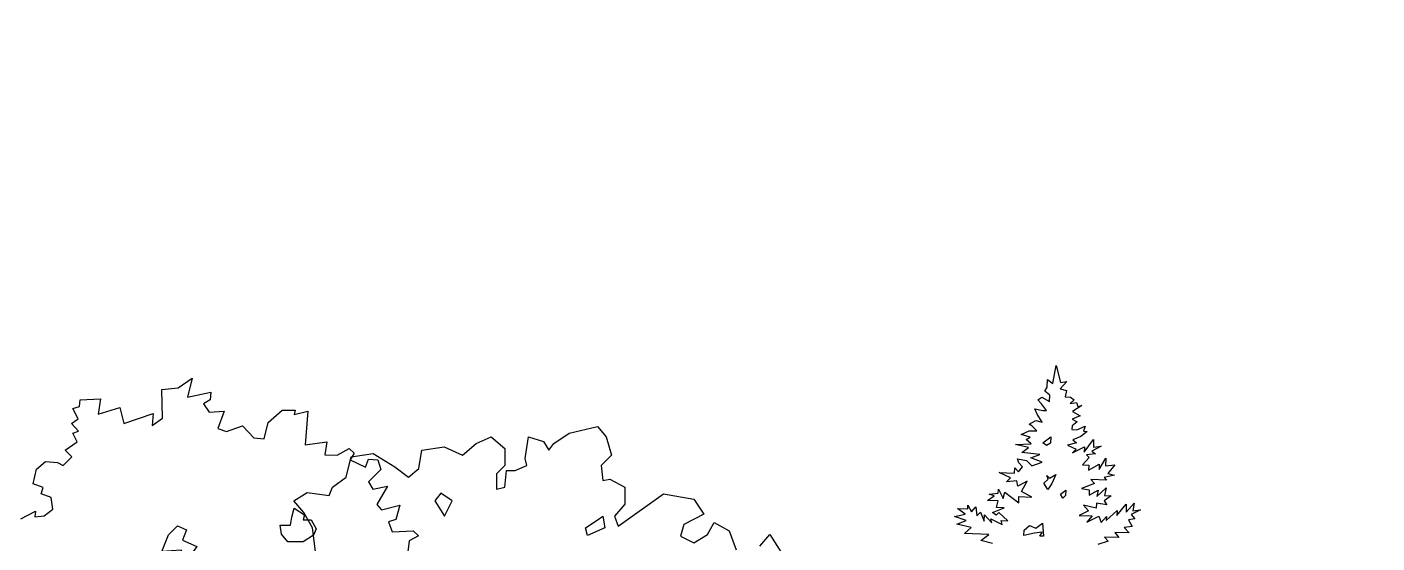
# Model space of a CAD drawing. Header units: inches. Extents: x -11 to 128, y 7 to 56.
# Drawn here: x 39.151 to 40.394, y 24.153 to 24.629 of the extents above; entities that cross this region are included whole.
import ezdxf

# ---------------------------------------------------------------- set-up
doc = ezdxf.new("R2010")
doc.units = ezdxf.units.IN
doc.header["$MEASUREMENT"] = 0
doc.layers.add('CAY', color=94, linetype='Continuous')
picture_1 = doc.add_image_def('image1.jpg', size_in_pixel=(1680, 1093))

# ---------------------------------------------------------------- blocks, each defined once
blk = doc.blocks.new('A$C76451831')
at = {"layer": 'CAY'}
for p, q in [((2471.8, 2031.9), (2478.5, 2069.3)), ((2478.5, 2069.3), (2487.7, 2034.1)), ((2455.4, 2016.6), (2460.6, 2024.6)), ((2460.6, 2024.6), (2461.2, 2040.4)), ((2461.2, 2040.4), (2471.8, 2031.9)), ((2500.9, 2036.3), (2487.3, 2020.9)), ((2487.7, 2034.1), (2500.9, 2036.3)), ((2441.2, 1998.5), (2449.5, 2003.7)), ((2449, 1990.1), (2441.2, 1998.5)), ((2449.5, 2003.7), (2465, 1995)), ((2465.5, 2008.1), (2455.4, 2016.6)), ((2465, 1995), (2465.5, 2008.1)), ((2487.3, 2020.9), (2500.3, 2017.8)), ((2500.3, 2017.8), (2497.6, 2004.7)), ((2497.6, 2004.7), (2508, 2004.3)), ((2515.9, 1998.6), (2507.5, 1990.8)), ((2508, 2004.3), (2515.9, 1998.6)), ((2435.1, 1980.1), (2451.3, 1976.8)), ((2440.1, 1969.1), (2435.1, 1980.1)), ((2450.4, 1952.9), (2440.1, 1969.1)), ((2459, 1976.6), (2449, 1990.1)), ((2451.3, 1976.8), (2459, 1976.6)), ((2507.5, 1990.8), (2520.7, 1993)), ((2531.4, 1987.2), (2512.4, 1974.7)), ((2512.4, 1974.7), (2527.9, 1966)), ((2520.7, 1993), (2523.1, 1984.8)), ((2523.1, 1984.8), (2531.4, 1987.2)), ((1479.9, 1929.8), (1538.3, 1944)), ((1538.3, 1944), (1555.9, 1922.7)), ((2423.5, 1948.4), (2437, 1956)), ((2428.9, 1945.4), (2423.5, 1948.4)), ((2438.9, 1934.7), (2428.9, 1945.4)), ((2437, 1956), (2450.4, 1952.9)), ((2511.3, 1945.3), (2511.1, 1937.6)), ((2522, 1953.1), (2511.3, 1945.3)), ((2527.9, 1966), (2511.8, 1958.9)), ((2511.8, 1958.9), (2522, 1953.1)), ((2521.5, 1937.2), (2538.1, 1944.4)), ((2538.1, 1944.4), (2535, 1934)), ((1288.9, 1909.2), (1320.1, 1922.7)), ((1320.1, 1922.7), (1347.8, 1898.6)), ((1389.7, 1877.9), (1396.8, 1922.7)), ((1396.8, 1922.7), (1427.4, 1912.7)), ((1427.4, 1912.7), (1438, 1895)), ((1448.6, 1909.2), (1479.9, 1929.8)), ((1555.9, 1922.7), (1566.6, 1885)), ((2407, 1927.6), (2423.1, 1935.2)), ((2425.3, 1922), (2407, 1927.6)), ((2417, 1916.8), (2425.3, 1922)), ((2427.6, 1908.3), (2417, 1916.8)), ((2423.1, 1935.2), (2438.9, 1934.7)), ((2511.1, 1937.6), (2521.5, 1937.2)), ((2529.2, 1923.4), (2513.1, 1916.2)), ((2513.1, 1916.2), (2520.6, 1910.5)), ((2542.7, 1933.8), (2529.2, 1923.4)), ((2535, 1934), (2542.7, 1933.8)), ((2536.2, 1891.4), (2555.7, 1917.4)), ((2555.7, 1917.4), (2555.1, 1901.1)), ((1033, 1881.5), (1077.8, 1888.5)), ((1077.8, 1888.5), (1122.6, 1860.8)), ((1171.5, 1857.3), (1178, 1895)), ((1178, 1895), (1223.4, 1902.1)), ((1223.4, 1902.1), (1261.1, 1885)), ((1261.1, 1885), (1288.9, 1909.2)), ((1347.8, 1898.6), (1347.8, 1863.8)), ((1438, 1895), (1448.6, 1909.2)), ((1566.6, 1885), (1545.3, 1863.8)), ((2395.4, 1906.7), (2427.6, 1908.3)), ((2421.9, 1900.8), (2395.4, 1906.7)), ((2408.4, 1890.4), (2421.9, 1900.8)), ((2445.4, 1886.4), (2408.4, 1890.4)), ((2426.6, 1879.3), (2445.4, 1886.4)), ((2520.6, 1910.5), (2501.8, 1905.7)), ((2501.8, 1905.7), (2520.1, 1897.4)), ((2512.1, 1889.5), (2536.6, 1901.8)), ((2520.1, 1897.4), (2512.1, 1889.5)), ((2536.6, 1901.8), (2536.2, 1891.4)), ((2559.6, 1887.8), (2541, 1885.8)), ((2541, 1885.8), (2546.2, 1880.1)), ((2571.1, 1903.3), (2552.1, 1893.5)), ((2552.1, 1893.5), (2559.6, 1887.8)), ((2555.1, 1901.1), (2571.1, 1903.3)), ((1022.3, 1839.6), (1033, 1881.5)), ((1122.6, 1860.8), (1150.3, 1839.6)), ((1150.3, 1839.6), (1171.5, 1857.3)), ((1347.8, 1863.8), (1330.7, 1846.6)), ((1369, 1853.7), (1393.2, 1863.8)), ((1393.2, 1863.8), (1389.7, 1877.9)), ((1545.3, 1863.8), (1548.9, 1833.1)), ((2393.3, 1848.3), (2393.7, 1859.2)), ((2393.7, 1859.2), (2401.6, 1850.7)), ((2402.2, 1869.3), (2399.8, 1877.6)), ((2399.8, 1877.6), (2418.2, 1874.2)), ((2401.6, 1850.7), (2409.6, 1860.9)), ((2409.6, 1860.9), (2402.2, 1869.3)), ((2418.2, 1874.2), (2428.7, 1862.9)), ((2450.3, 1870.4), (2426.6, 1879.3)), ((2428.7, 1862.9), (2450.3, 1870.4)), ((2546.2, 1880.1), (2532.6, 1864.8)), ((2532.6, 1864.8), (2545.7, 1864.3)), ((2545.3, 1853.9), (2567, 1866.3)), ((2545.7, 1864.3), (2545.3, 1853.9)), ((2566.7, 1855.4), (2580.6, 1878.9)), ((2567, 1866.3), (2566.7, 1855.4)), ((2580.6, 1878.9), (2580.1, 1863.1)), ((2580.1, 1863.1), (2599.2, 1865.2)), ((2599.2, 1865.2), (2585, 1847.1)), ((994.6, 1818.9), (1022.3, 1839.6)), ((1330.7, 1846.6), (1330.7, 1815.4)), ((1347.8, 1818.9), (1351.4, 1853.7)), ((1351.4, 1853.7), (1369, 1853.7)), ((1548.9, 1833.1), (1563, 1836)), ((1563, 1836), (1594.3, 1818.9)), ((2361.6, 1849.4), (2393.3, 1848.3)), ((2385.3, 1838.2), (2361.6, 1849.4)), ((2376.8, 1830.3), (2385.3, 1838.2)), ((2398.2, 1832.3), (2376.8, 1830.3)), ((2400.5, 1821.3), (2398.2, 1832.3)), ((2419.5, 1831.5), (2400.5, 1821.3)), ((2407.9, 1810.6), (2419.5, 1831.5)), ((2581.8, 1833.6), (2550.1, 1834.7)), ((2550.1, 1834.7), (2557.5, 1826.7)), ((2598.4, 1843.9), (2577, 1839.2)), ((2577, 1839.2), (2581.8, 1833.6)), ((2585, 1847.1), (2598.4, 1843.9)), ((915, 1791.2), (942.7, 1808.3)), ((942.7, 1808.3), (987.6, 1801.8)), ((987.6, 1801.8), (994.6, 1818.9)), ((1330.7, 1815.4), (1347.8, 1818.9)), ((1580.1, 1739.3), (1673.3, 1805.4)), ((1594.3, 1818.9), (1594.3, 1784.1)), ((1673.3, 1805.4), (1735.8, 1794.7)), ((2338.3, 1791.8), (2351.8, 1801.7)), ((2341.5, 1804.8), (2360.1, 1806.9)), ((2351.8, 1801.7), (2341.5, 1804.8)), ((2360.1, 1806.9), (2360.4, 1815)), ((2360.4, 1815), (2370.2, 1796.1)), ((2370.2, 1796.1), (2373.4, 1809.1)), ((2373.4, 1809.1), (2402, 1786.8)), ((2402, 1786.8), (2402.5, 1799.9)), ((2402.5, 1799.9), (2428.8, 1799)), ((2428.8, 1799), (2407.9, 1810.6)), ((2557.5, 1826.7), (2530.9, 1816.8)), ((2530.9, 1816.8), (2546.6, 1813.5)), ((2546.6, 1813.5), (2546.3, 1803.1)), ((2546.3, 1803.1), (2565.2, 1812.8)), ((2562, 1799.8), (2581.2, 1817.7)), ((2565.2, 1812.8), (2562, 1799.8)), ((2591.5, 1801.5), (2577.6, 1791.1)), ((2581.2, 1817.7), (2577.9, 1802)), ((2577.9, 1802), (2591.5, 1801.5)), ((935.7, 1767), (915, 1791.2)), ((1594.3, 1784.1), (1573, 1759.9)), ((1735.8, 1794.7), (1756.4, 1764.1)), ((2292, 1763.9), (2276.1, 1775.3)), ((2276.1, 1775.3), (2297.4, 1774.6)), ((2297.4, 1774.6), (2297.7, 1782.3)), ((2297.7, 1782.3), (2305.3, 1768.9)), ((2305.3, 1768.9), (2313.9, 1779)), ((2313.9, 1779), (2315.9, 1760.3)), ((2359.6, 1791), (2338.3, 1791.8)), ((2347.9, 1767.4), (2372.2, 1777)), ((2356.4, 1777.5), (2359.6, 1791)), ((2372.2, 1777), (2356.4, 1777.5)), ((2561.2, 1775.8), (2534.7, 1782.2)), ((2534.7, 1782.2), (2545.1, 1770.9)), ((2561.5, 1786.7), (2561.2, 1775.8)), ((2582.7, 1783.2), (2561.5, 1786.7)), ((2577.6, 1791.1), (2582.7, 1783.2)), ((2603.3, 1761.2), (2622.6, 1784.5)), ((2622.1, 1768.2), (2639, 1786.7)), ((2622.6, 1784.5), (2622.1, 1768.2)), ((2651.7, 1772.6), (2632.8, 1762.9)), ((2639, 1786.7), (2635.8, 1770.5)), ((2635.8, 1770.5), (2651.7, 1772.6)), ((953.4, 1735.8), (935.7, 1767)), ((1573, 1759.9), (1580.1, 1739.3)), ((1756.4, 1764.1), (1715.1, 1742.8)), ((1763.5, 1722.2), (1777.1, 1746.4)), ((1777.1, 1746.4), (1808.3, 1729.3)), ((2270.6, 1759.2), (2292, 1763.9)), ((2294.3, 1750.7), (2270.6, 1759.2)), ((2275, 1743.2), (2294.3, 1750.7)), ((2315.9, 1760.3), (2323.9, 1768.2)), ((2323.9, 1768.2), (2331.4, 1749.4)), ((2331.4, 1749.4), (2331.9, 1762.5)), ((2331.9, 1762.5), (2347.1, 1746.1)), ((2347.1, 1746.1), (2344.7, 1754.4)), ((2344.7, 1754.4), (2368.3, 1742.7)), ((2355.9, 1761.7), (2347.9, 1767.4)), ((2361.5, 1766.9), (2355.9, 1761.7)), ((2379.5, 1750.4), (2361.5, 1766.9)), ((2365.9, 1750.9), (2379.5, 1750.4)), ((2368.3, 1742.7), (2365.9, 1750.9)), ((2545.1, 1770.9), (2526.2, 1761.2)), ((2526.2, 1761.2), (2552.9, 1760.2)), ((2552.9, 1760.2), (2541.6, 1747.5)), ((2541.6, 1747.5), (2566, 1759.8)), ((2566, 1759.8), (2571, 1746.5)), ((2571, 1746.5), (2581.9, 1759.2)), ((2581.6, 1751.1), (2603.6, 1771.6)), ((2581.9, 1759.2), (2581.6, 1751.1)), ((2603.6, 1771.6), (2603.3, 1761.2)), ((2640.2, 1754.5), (2627, 1752.2)), ((2627, 1752.2), (2634.6, 1738.8)), ((2632.8, 1762.9), (2640.2, 1754.5)), ((959.8, 1687.4), (953.4, 1735.8)), ((1715.1, 1742.8), (1708.1, 1718.6)), ((1708.1, 1718.6), (1735.8, 1705.1)), ((1735.8, 1705.1), (1763.5, 1722.2)), ((1808.3, 1729.3), (1822.5, 1690.9)), ((1870.8, 1698), (1891.4, 1722.2)), ((1891.4, 1722.2), (1933.3, 1656.1)), ((2304.2, 1736.7), (2275, 1743.2)), ((2290.6, 1724.1), (2304.2, 1736.7)), ((2340.9, 1722.3), (2290.6, 1724.1)), ((2324.6, 1709.7), (2340.9, 1722.3)), ((2628.7, 1725.4), (2599.3, 1726.4)), ((2599.3, 1726.4), (2607.1, 1715.7)), ((2634.6, 1738.8), (2618.3, 1736.6)), ((2618.3, 1736.6), (2628.7, 1725.4)), ((2348.4, 1703.5), (2324.6, 1709.7)), ((2585.5, 1708.3), (2564, 1701.4)), ((2577.7, 1716.8), (2585.5, 1708.3)), ((2607.1, 1715.7), (2577.7, 1716.8))]:
    blk.add_line(p, q, dxfattribs=at)
for points in [[(4205.5, 1917.1), (4235, 1933), (4233.9, 1921.4), (4252.9, 1923.5), (4270.8, 1937.2), (4267.7, 1961.4), (4246.6, 1968.8), (4250.8, 1981.5), (4230.8, 1988.9), (4237.1, 2019.4), (4256.1, 2035.3), (4280.3, 2033.1), (4291.9, 2026.8), (4309.9, 2044.7), (4296.2, 2058.5), (4320.4, 2075.3), (4312, 2093.3), (4323.6, 2097.5), (4308.8, 2113.3), (4322.5, 2122.8), (4312, 2143.9), (4325.7, 2148.1), (4326.7, 2161.8), (4368.9, 2163.9), (4363.7, 2132.3), (4408, 2146), (4416.4, 2113.3), (4476.5, 2133.3), (4474.4, 2109.1), (4495.5, 2123.9), (4494.4, 2182.9), (4528.2, 2186.1), (4556.7, 2206.1), (4547.2, 2167.1), (4594.6, 2177.6), (4593.6, 2161.8), (4579.9, 2153.4), (4591.5, 2136.5), (4622.1, 2138.6), (4609.4, 2102.8), (4627.3, 2096.4), (4660, 2108), (4683.2, 2083.8), (4704.3, 2081.7), (4712.8, 2115.4), (4741.2, 2140.7), (4767.6, 2140.7), (4765.5, 2131.2), (4794, 2138.6), (4788.7, 2069), (4833, 2075.3), (4828.8, 2049), (4854.1, 2047.9), (4878.3, 2061.6), (4888.9, 2052.1), (4880.5, 2038.4), (4912.1, 2023.7), (4918.4, 2039.5), (4937.4, 2038.4), (4943.7, 2018.4), (4918.4, 1993.1), (4926.9, 1978.3), (4957.4, 1984.6), (4935.3, 1946.7), (4944.8, 1936.1), (4982.8, 1945.6), (4974.3, 1916.1), (4959.6, 1910.8), (4966.9, 1890.8), (5010.2, 1892.9), (5020.7, 1882.3), (5001.7, 1871.8), (4996.5, 1827.5)], [(2492.6, 1796.8), (2487.9, 1805.1), (2498.6, 1812.9), (2498.2, 1802), (2492.6, 1796.8)]]:
    blk.add_lwpolyline(points, dxfattribs=at)
for points in [[(4784.5, 1915.2), (4800.4, 1915.2), (4810.9, 1896.7), (4805.6, 1883.5), (4784.5, 1870.3), (4752.8, 1870.3), (4739.6, 1886.1), (4737, 1904.6), (4758.1, 1904.6), (4760.8, 1920.5), (4766, 1939), (4787.2, 1925.7)], [(2451.7, 1910.2), (2468, 1922.8), (2467.5, 1909.6), (2459.2, 1904.5)], [(4507.9, 1884.3), (4526.4, 1902.8), (4544.9, 1894.9), (4536.9, 1873.7), (4566, 1860.5), (4544.9, 1831.5), (4534.3, 1852.6), (4494.7, 1850)], [(2453.8, 1827.6), (2462.2, 1835.5), (2459.8, 1843.3), (2465, 1837.6), (2478.4, 1845.3), (2470.1, 1827), (2461.5, 1814.2)], [(1240.2, 1791.1), (1216.4, 1806.9), (1204.5, 1791.1), (1224.3, 1759.4)], [(1537.1, 1751.5), (1548.9, 1759.4), (1552.9, 1735.6), (1517.3, 1719.8), (1513.3, 1735.6)], [(2452.7, 1718.4), (2445, 1718.7), (2450.2, 1726.6), (2434.3, 1724.5), (2412.8, 1719.8), (2413.2, 1730.7), (2424.4, 1740.7), (2437.4, 1734.8), (2450.9, 1745.2)]]:
    blk.add_lwpolyline(points, close=True, dxfattribs=at)

msp = doc.modelspace()

# ---------------------------------------------------------------- block references
at = {"layer": 'CAY', "xscale": 0.0004489089019145984, "yscale": 0.0004489089019145984, "zscale": 0.0004489089019145984}
for p in [(38.9863, 23.3879), (37.258, 23.3147)]:
    msp.add_blockref('A$C76451831', p, dxfattribs=at)

# ---------------------------------------------------------------- pictures from other files: only their frames are drawn
image = msp.add_image(picture_1, insert=(12.4966, 7.3772), size_in_units=(74.4025, 48.4059))
image.dxf.flags = 6

doc.saveas('drawing.dxf')
